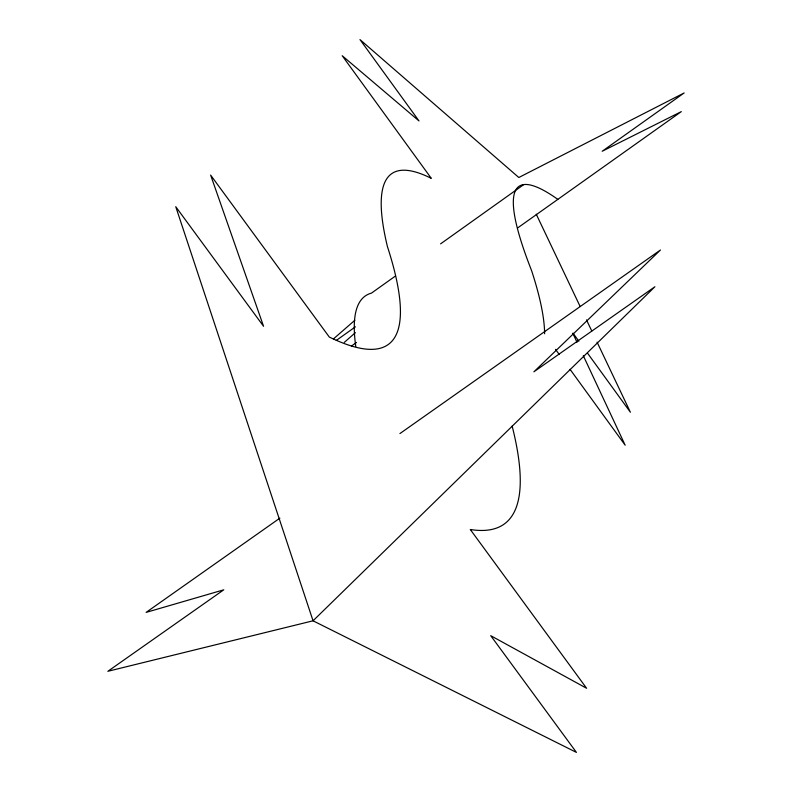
<?xml version="1.0" encoding="UTF-8"?>
<svg xmlns="http://www.w3.org/2000/svg" width="792" height="792" viewBox="0 0 792 792"><rect width="100%" height="100%" fill="white"/><g stroke="black" fill="none" stroke-linecap="round" stroke-linejoin="round"><path stroke-width="1.19" d="M344.282 342.392L355.42 332.64M333.452 338.907L354.875 320.245M395.505 275.982L371.468 293.119A673.942 111.89 56.2 0 0 355.786 346.52M440.58 243.867L523.71 184.625M336.283 340.441L355.43 326.829M351.49 346.025L356.499 342.461M517.493 228.046L681.328 111.613L602.197 151.252L684.149 92.951L518.819 177.507L359.984 39.6L419.008 120.938L342.203 55.717L431.293 178.349A869.487 123.592 56.2 0 0 387.427 246.599A817.384 136.175 52.6 0 1 329.294 337.046L210.623 175.072L263.558 326.284L175.755 206.702L313.048 620.799L576.428 752.4L490.723 635.669L586.605 688.278L470.28 529.492A1053.132 177.527 52.6 0 0 512.147 426.106M279.873 518.146L146.114 612.394L223.77 589.812L107.851 671.299L313.048 620.799L654.895 286.753L533.897 371.804L660.439 250.015L399.93 433.561M573.052 333.214L578.853 341.213M587.565 353.222L630.392 412.236L597.079 342.144M555.529 349.361L559.162 354.351M570.042 369.329L625.165 445.203L583.308 355.707M536.263 214.216L580.16 306.544M586.506 319.899L591.792 331.026M572.844 333.333L577.031 342.283M557.835 199.376A679.269 80.507 55.7 0 0 531.62 270.696A1068.368 148.47 52.7 0 1 544.619 333.759"/></g></svg>
